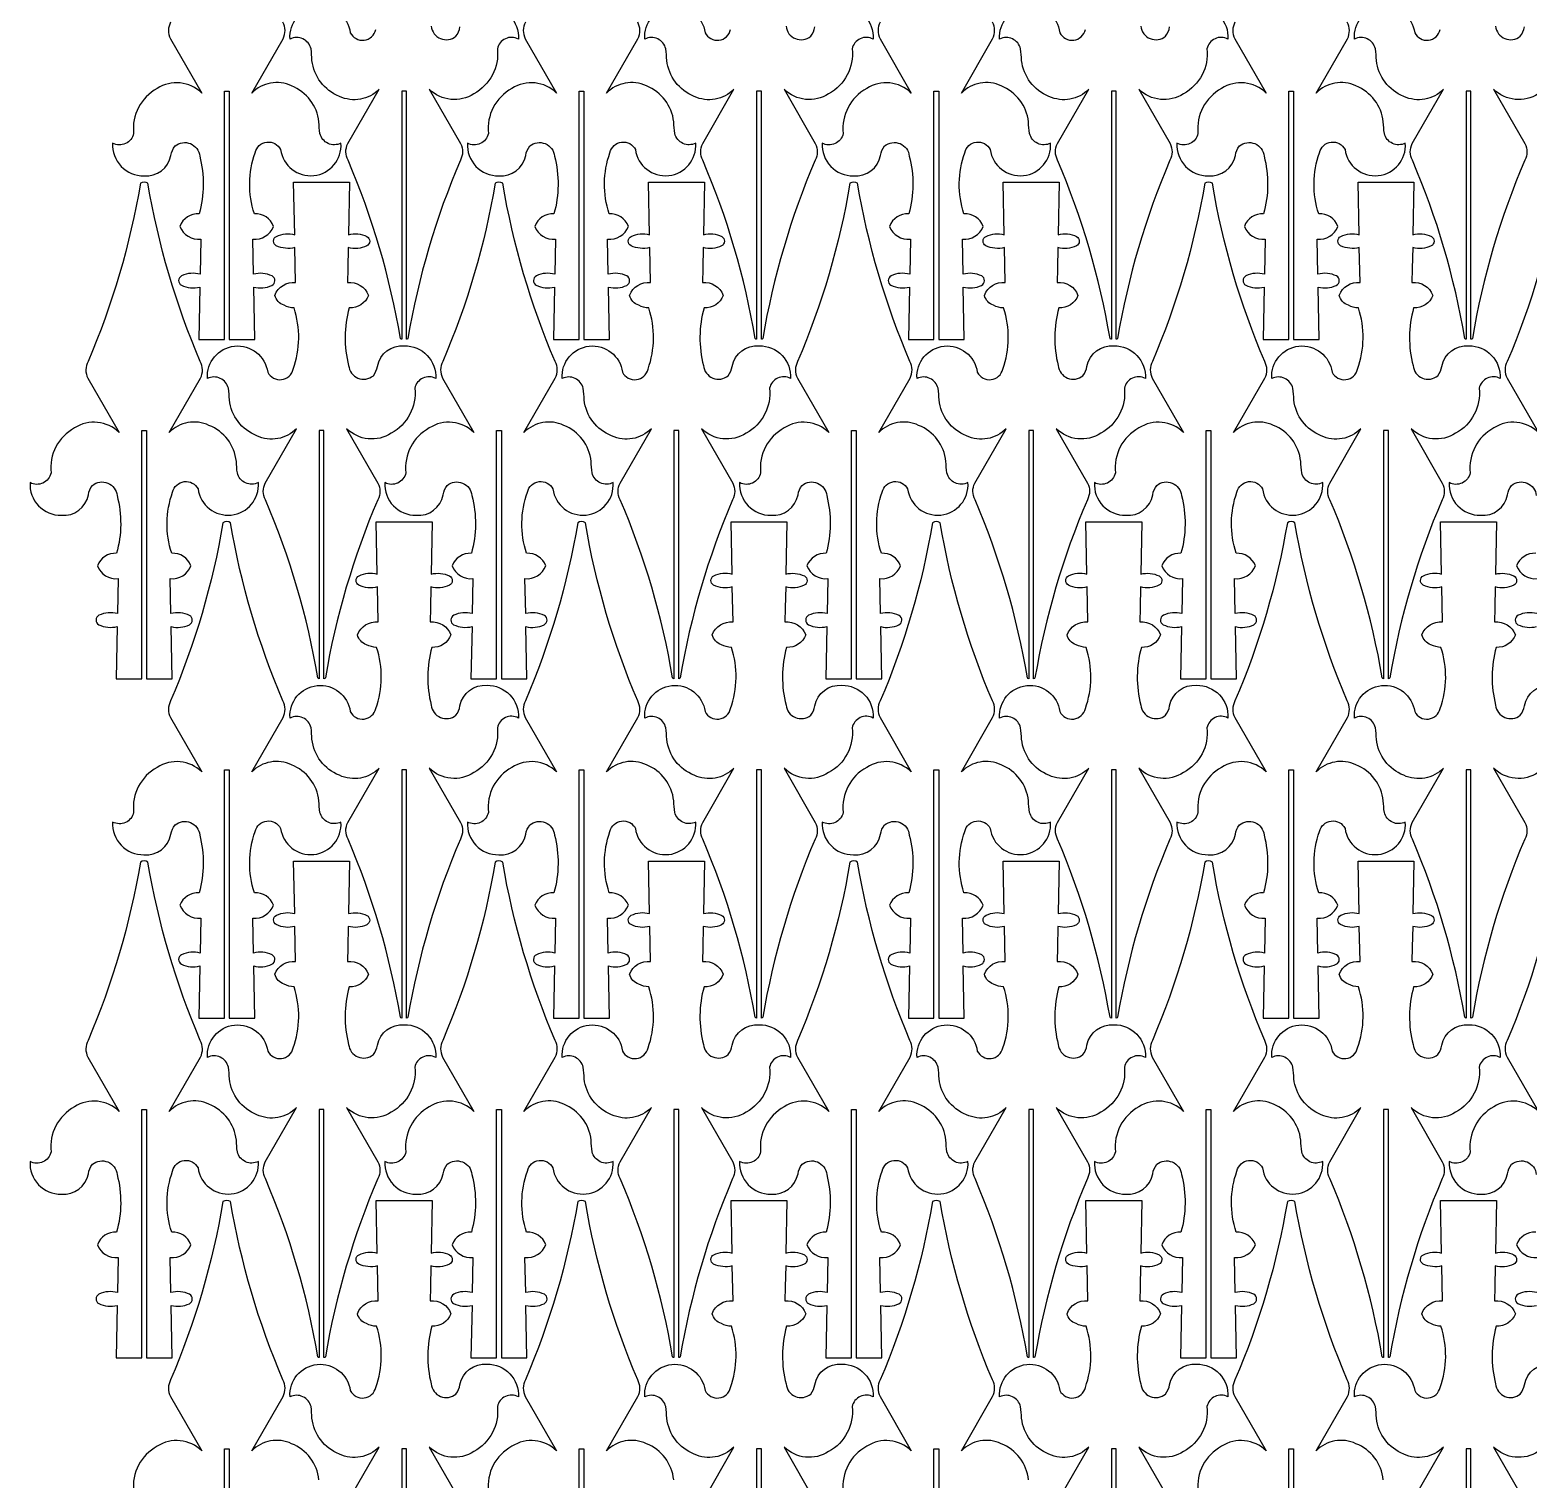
# Model space of a CAD drawing. Header units: millimetres. Extents: x 0 to 985, y 0 to 1989.
# Drawn here: x 0 to 489.8, y 1009.6 to 1483.5 of the extents above; entities that cross this region are included whole.
import ezdxf

# ---------------------------------------------------------------- set-up
doc = ezdxf.new("R2010")
doc.units = ezdxf.units.MM
doc.layers.get('0').update_dxf_attribs({"color": 70})

msp = doc.modelspace()

# ---------------------------------------------------------------- linework, layer by layer
for points in [[(149.43, 1491.19, -0.435338), (159.68, 1480.5, 0.502435), (152.82, 1477.32, -0.304334), (145.13, 1462.63, -0.35116), (130.54, 1464.1), (140.76, 1446.34, -0.248044), (140.72, 1440.88, 0.059291), (123.59, 1382.62, -0.355817), (123.13, 1382.36), (123.13, 1463.52), (121.56, 1463.52), (121.56, 1382.36, -0.358668), (121.12, 1382.62, 0.059291), (103.99, 1440.88, -0.248044), (103.94, 1446.34), (114.17, 1464.1, -0.318641), (101.16, 1461.77, -0.277564), (92.21, 1473.55, 0.02743), (91.89, 1477.32, 0.483016), (85.03, 1480.5, -0.969952), (104.73, 1482.58, 0.704438), (113.07, 1483.61, 0.166429)], [(265.43, 1491.19, -0.435338), (275.68, 1480.5, 0.502435), (268.82, 1477.32, -0.304334), (261.13, 1462.63, -0.35116), (246.54, 1464.1), (256.76, 1446.34, -0.248044), (256.72, 1440.88, 0.059291), (239.59, 1382.62, -0.355817), (239.13, 1382.36), (239.13, 1463.52), (237.56, 1463.52), (237.56, 1382.36, -0.358668), (237.12, 1382.62, 0.059291), (219.99, 1440.88, -0.248044), (219.94, 1446.34), (230.17, 1464.1, -0.318641), (217.16, 1461.77, -0.277564), (208.21, 1473.55, 0.02743), (207.89, 1477.32, 0.483016), (201.03, 1480.5, -0.969952), (220.73, 1482.58, 0.704438), (229.07, 1483.61, 0.166429)], [(381.43, 1491.19, -0.435338), (391.68, 1480.5, 0.502435), (384.82, 1477.32, -0.304334), (377.13, 1462.63, -0.35116), (362.54, 1464.1), (372.76, 1446.34, -0.248044), (372.72, 1440.88, 0.059291), (355.59, 1382.62, -0.355817), (355.13, 1382.36), (355.13, 1463.52), (353.56, 1463.52), (353.56, 1382.36, -0.358668), (353.12, 1382.62, 0.059291), (335.99, 1440.88, -0.248044), (335.94, 1446.34), (346.17, 1464.1, -0.318641), (333.16, 1461.77, -0.277564), (324.21, 1473.55, 0.02743), (323.89, 1477.32, 0.483016), (317.03, 1480.5, -0.969952), (336.73, 1482.58, 0.704438), (345.07, 1483.61, 0.166429)], [(497.43, 1491.19, -0.435338), (507.68, 1480.5, 0.502435), (500.82, 1477.32, -0.304334), (493.13, 1462.63, -0.35116), (478.54, 1464.1), (488.76, 1446.34, -0.248044), (488.72, 1440.88, 0.059291), (471.59, 1382.62, -0.355817), (471.13, 1382.36), (471.13, 1463.52), (469.56, 1463.52), (469.56, 1382.36, -0.358668), (469.12, 1382.62, 0.059291), (451.99, 1440.88, -0.248044), (451.94, 1446.34), (462.17, 1464.1, -0.318641), (449.16, 1461.77, -0.277564), (440.21, 1473.55, 0.02743), (439.89, 1477.32, 0.483016), (433.03, 1480.5, -0.969952), (452.73, 1482.58, 0.704438), (461.07, 1483.61, 0.166429)], [(45.98, 1486.09, 0.248044), (45.93, 1480.63), (56.16, 1462.87, 0.35116), (41.57, 1464.34, 0.304334), (33.88, 1449.64, -0.502435), (27.02, 1446.47, 0.435338), (37.26, 1435.78, 0.382908), (46.11, 1442.47, -0.133888), (47.43, 1445.55, -0.600156), (55.5, 1442.23, -0.13246), (55.32, 1423.36, 0.331722), (49.04, 1419.26, 0.340003), (55.84, 1415.07), (55.62, 1403.62, 0.183169), (49.57, 1403.08, 0.599927), (49.5, 1400.02, 0.176895), (55.53, 1399.41), (55.19, 1382.29), (63.56, 1382.29), (63.56, 1463.52), (65.13, 1463.52), (65.13, 1382.29), (73.49, 1382.29), (73.15, 1399.41, 0.180821), (79.11, 1399.98, 0.599927), (79.18, 1403.04, 0.179213), (73.07, 1403.62), (72.84, 1415.07, 0.340003), (79.64, 1419.26, 0.331722), (73.37, 1423.36, -0.166429), (73.63, 1443.36, -0.704438), (81.96, 1444.39, 0.969952), (101.67, 1446.47, -0.483016), (94.81, 1449.64, -0.02743), (94.48, 1453.42, 0.277564), (85.53, 1465.2, 0.318641), (72.52, 1462.87), (82.75, 1480.63, 0.248044), (82.7, 1486.09, -0.059291)], [(131.2, 1484.74, 0.600156), (139.27, 1481.42, 0.133888), (140.59, 1484.49, -0.382908)], [(161.98, 1486.09, 0.248044), (161.93, 1480.63), (172.16, 1462.87, 0.35116), (157.57, 1464.34, 0.304334), (149.88, 1449.64, -0.502435), (143.02, 1446.47, 0.435338), (153.26, 1435.78, 0.382908), (162.11, 1442.47, -0.133888), (163.43, 1445.55, -0.600156), (171.5, 1442.23, -0.13246), (171.32, 1423.36, 0.331722), (165.04, 1419.26, 0.340003), (171.84, 1415.07), (171.62, 1403.62, 0.183169), (165.57, 1403.08, 0.599927), (165.5, 1400.02, 0.176895), (171.53, 1399.41), (171.19, 1382.29), (179.56, 1382.29), (179.56, 1463.52), (181.13, 1463.52), (181.13, 1382.29), (189.49, 1382.29), (189.15, 1399.41, 0.180821), (195.11, 1399.98, 0.599927), (195.18, 1403.04, 0.179213), (189.07, 1403.62), (188.84, 1415.07, 0.340003), (195.64, 1419.26, 0.331722), (189.37, 1423.36, -0.166429), (189.63, 1443.36, -0.704438), (197.96, 1444.39, 0.969952), (217.67, 1446.47, -0.483016), (210.81, 1449.64, -0.02743), (210.48, 1453.42, 0.277564), (201.53, 1465.2, 0.318641), (188.52, 1462.87), (198.75, 1480.63, 0.248044), (198.7, 1486.09, -0.059291)], [(247.2, 1484.74, 0.600156), (255.27, 1481.42, 0.133888), (256.59, 1484.49, -0.382908)], [(277.98, 1486.09, 0.248044), (277.93, 1480.63), (288.16, 1462.87, 0.35116), (273.57, 1464.34, 0.304334), (265.88, 1449.64, -0.502435), (259.02, 1446.47, 0.435338), (269.26, 1435.78, 0.382908), (278.11, 1442.47, -0.133888), (279.43, 1445.55, -0.600156), (287.5, 1442.23, -0.13246), (287.32, 1423.36, 0.331722), (281.04, 1419.26, 0.340003), (287.84, 1415.07), (287.62, 1403.62, 0.183169), (281.57, 1403.08, 0.599927), (281.5, 1400.02, 0.176895), (287.53, 1399.41), (287.19, 1382.29), (295.56, 1382.29), (295.56, 1463.52), (297.13, 1463.52), (297.13, 1382.29), (305.49, 1382.29), (305.15, 1399.41, 0.180821), (311.11, 1399.98, 0.599927), (311.18, 1403.04, 0.179213), (305.07, 1403.62), (304.84, 1415.07, 0.340003), (311.64, 1419.26, 0.331722), (305.37, 1423.36, -0.166429), (305.63, 1443.36, -0.704438), (313.96, 1444.39, 0.969952), (333.67, 1446.47, -0.483016), (326.81, 1449.64, -0.02743), (326.48, 1453.42, 0.277564), (317.53, 1465.2, 0.318641), (304.52, 1462.87), (314.75, 1480.63, 0.248044), (314.7, 1486.09, -0.059291)], [(363.2, 1484.74, 0.600156), (371.27, 1481.42, 0.133888), (372.59, 1484.49, -0.382908)], [(393.98, 1486.09, 0.248044), (393.93, 1480.63), (404.16, 1462.87, 0.35116), (389.57, 1464.34, 0.304334), (381.88, 1449.64, -0.502435), (375.02, 1446.47, 0.435338), (385.26, 1435.78, 0.382908), (394.11, 1442.47, -0.133888), (395.43, 1445.55, -0.600156), (403.5, 1442.23, -0.13246), (403.32, 1423.36, 0.331722), (397.04, 1419.26, 0.340003), (403.84, 1415.07), (403.62, 1403.62, 0.183169), (397.57, 1403.08, 0.599927), (397.5, 1400.02, 0.176895), (403.53, 1399.41), (403.19, 1382.29), (411.56, 1382.29), (411.56, 1463.52), (413.13, 1463.52), (413.13, 1382.29), (421.49, 1382.29), (421.15, 1399.41, 0.180821), (427.11, 1399.98, 0.599927), (427.18, 1403.04, 0.179213), (421.07, 1403.62), (420.84, 1415.07, 0.340003), (427.64, 1419.26, 0.331722), (421.37, 1423.36, -0.166429), (421.63, 1443.36, -0.704438), (429.96, 1444.39, 0.969952), (449.67, 1446.47, -0.483016), (442.81, 1449.64, -0.02743), (442.48, 1453.42, 0.277564), (433.53, 1465.2, 0.318641), (420.52, 1462.87), (430.75, 1480.63, 0.248044), (430.7, 1486.09, -0.059291)], [(479.2, 1484.74, 0.600156), (487.27, 1481.42, 0.133888), (488.59, 1484.49, -0.382908)], [(500.1, 1433.35, -0.059291), (482.98, 1375.09, 0.248044), (482.93, 1369.63), (493.16, 1351.87, 0.35116), (478.57, 1353.34, 0.304334), (470.88, 1338.64, -0.502435), (464.02, 1335.47, 0.435338), (474.26, 1324.78, 0.382908), (483.11, 1331.47, -0.133888), (484.43, 1334.55, -0.600156), (492.5, 1331.23, -0.13246)], [(493.13, 1240.63, -0.35116), (478.54, 1242.1), (488.76, 1224.34, -0.248044), (488.72, 1218.88, 0.059291), (471.59, 1160.62, -0.355817), (471.13, 1160.36), (471.13, 1241.52), (469.56, 1241.52), (469.56, 1160.36, -0.358668), (469.12, 1160.62, 0.059291), (451.99, 1218.88, -0.248044), (451.94, 1224.34), (462.17, 1242.1, -0.318641), (449.16, 1239.77, -0.277564), (440.21, 1251.55, 0.02743), (439.89, 1255.32, 0.483016), (433.03, 1258.5, -0.969952), (452.73, 1260.58, 0.704438), (461.07, 1261.61, 0.166429), (461.33, 1281.6, -0.122481), (458.06, 1282.47, -0.259714), (455.06, 1285.71, -0.340003), (461.86, 1289.9), (461.63, 1301.34, -0.179213), (455.51, 1301.93, -0.599927), (455.58, 1304.99, -0.180821), (461.55, 1305.55), (461.21, 1322.68), (479.5, 1322.68), (479.16, 1305.55, -0.176895), (485.19, 1304.95, -0.599927), (485.12, 1301.89, -0.183169), (479.08, 1301.34), (478.94, 1294.52), (478.85, 1289.9, -0.340003), (485.65, 1285.71, -0.331722), (479.38, 1281.6, 0.13246), (479.2, 1262.74, 0.600156), (487.27, 1259.42, 0.133888), (488.59, 1262.49, -0.382908), (497.43, 1269.19, -0.435338)], [(492.32, 1312.36, 0.331722), (486.04, 1308.26, 0.340003), (492.84, 1304.07)], [(492.62, 1292.62, 0.183169), (486.57, 1292.08, 0.599927), (486.5, 1289.02, 0.176895), (492.53, 1288.41)], [(500.1, 1211.35, -0.059291), (482.98, 1153.09, 0.248044), (482.93, 1147.63), (493.16, 1129.87, 0.35116), (478.57, 1131.34, 0.304334), (470.88, 1116.64, -0.502435), (464.02, 1113.47, 0.435338), (474.26, 1102.78, 0.382908), (483.11, 1109.47, -0.133888), (484.43, 1112.55, -0.600156), (492.5, 1109.23, -0.13246)], [(94.48, 1009.42, 0.277564), (85.53, 1021.2, 0.318641), (72.52, 1018.87), (82.75, 1036.63, 0.248044), (82.7, 1042.09, -0.059291), (65.58, 1100.35, 0.319458), (63.1, 1100.35, -0.059291), (45.98, 1042.09, 0.248044), (45.93, 1036.63), (56.16, 1018.87, 0.35116), (41.57, 1020.34, 0.304334), (33.88, 1005.64, -0.502435)], [(103.94, 1002.34), (114.17, 1020.1, -0.318641), (101.16, 1017.77, -0.277564), (92.21, 1029.55, 0.02743), (91.89, 1033.32, 0.483016), (85.03, 1036.5, -0.969952), (104.73, 1038.58, 0.704438), (113.07, 1039.61, 0.166429), (113.33, 1059.6, -0.122481), (110.06, 1060.47, -0.259714), (107.06, 1063.71, -0.340003), (113.86, 1067.9), (113.63, 1079.34, -0.179213), (107.51, 1079.93, -0.599927), (107.58, 1082.99, -0.180821), (113.55, 1083.55), (113.21, 1100.68), (131.5, 1100.68), (131.16, 1083.55, -0.176895), (137.19, 1082.95, -0.599927), (137.12, 1079.89, -0.183169), (131.08, 1079.34), (130.94, 1072.52), (130.85, 1067.9, -0.340003), (137.65, 1063.71, -0.331722), (131.38, 1059.6, 0.13246), (131.2, 1040.74, 0.600156), (139.27, 1037.42, 0.133888), (140.59, 1040.49, -0.382908), (149.43, 1047.19, -0.435338), (159.68, 1036.5, 0.502435), (152.82, 1033.32, -0.304334), (145.13, 1018.63, -0.35116), (130.54, 1020.1), (140.76, 1002.34, -0.248044)], [(210.48, 1009.42, 0.277564), (201.53, 1021.2, 0.318641), (188.52, 1018.87), (198.75, 1036.63, 0.248044), (198.7, 1042.09, -0.059291), (181.58, 1100.35, 0.319458), (179.1, 1100.35, -0.059291), (161.98, 1042.09, 0.248044), (161.93, 1036.63), (172.16, 1018.87, 0.35116), (157.57, 1020.34, 0.304334), (149.88, 1005.64, -0.502435)], [(219.94, 1002.34), (230.17, 1020.1, -0.318641), (217.16, 1017.77, -0.277564), (208.21, 1029.55, 0.02743), (207.89, 1033.32, 0.483016), (201.03, 1036.5, -0.969952), (220.73, 1038.58, 0.704438), (229.07, 1039.61, 0.166429), (229.33, 1059.6, -0.122481), (226.06, 1060.47, -0.259714), (223.06, 1063.71, -0.340003), (229.86, 1067.9), (229.63, 1079.34, -0.179213), (223.51, 1079.93, -0.599927), (223.58, 1082.99, -0.180821), (229.55, 1083.55), (229.21, 1100.68), (247.5, 1100.68), (247.16, 1083.55, -0.176895), (253.19, 1082.95, -0.599927), (253.12, 1079.89, -0.183169), (247.08, 1079.34), (246.94, 1072.52), (246.85, 1067.9, -0.340003), (253.65, 1063.71, -0.331722), (247.38, 1059.6, 0.13246), (247.2, 1040.74, 0.600156), (255.27, 1037.42, 0.133888), (256.59, 1040.49, -0.382908), (265.43, 1047.19, -0.435338), (275.68, 1036.5, 0.502435), (268.82, 1033.32, -0.304334), (261.13, 1018.63, -0.35116), (246.54, 1020.1), (256.76, 1002.34, -0.248044)], [(326.48, 1009.42, 0.277564), (317.53, 1021.2, 0.318641), (304.52, 1018.87), (314.75, 1036.63, 0.248044), (314.7, 1042.09, -0.059291), (297.58, 1100.35, 0.319458), (295.1, 1100.35, -0.059291), (277.98, 1042.09, 0.248044), (277.93, 1036.63), (288.16, 1018.87, 0.35116), (273.57, 1020.34, 0.304334), (265.88, 1005.64, -0.502435)], [(335.94, 1002.34), (346.17, 1020.1, -0.318641), (333.16, 1017.77, -0.277564), (324.21, 1029.55, 0.02743), (323.89, 1033.32, 0.483016), (317.03, 1036.5, -0.969952), (336.73, 1038.58, 0.704438), (345.07, 1039.61, 0.166429), (345.33, 1059.6, -0.122481), (342.06, 1060.47, -0.259714), (339.06, 1063.71, -0.340003), (345.86, 1067.9), (345.63, 1079.34, -0.179213), (339.51, 1079.93, -0.599927), (339.58, 1082.99, -0.180821), (345.55, 1083.55), (345.21, 1100.68), (363.5, 1100.68), (363.16, 1083.55, -0.176895), (369.19, 1082.95, -0.599927), (369.12, 1079.89, -0.183169), (363.08, 1079.34), (362.94, 1072.52), (362.85, 1067.9, -0.340003), (369.65, 1063.71, -0.331722), (363.38, 1059.6, 0.13246), (363.2, 1040.74, 0.600156), (371.27, 1037.42, 0.133888), (372.59, 1040.49, -0.382908), (381.43, 1047.19, -0.435338), (391.68, 1036.5, 0.502435), (384.82, 1033.32, -0.304334), (377.13, 1018.63, -0.35116), (362.54, 1020.1), (372.76, 1002.34, -0.248044)], [(442.48, 1009.42, 0.277564), (433.53, 1021.2, 0.318641), (420.52, 1018.87), (430.75, 1036.63, 0.248044), (430.7, 1042.09, -0.059291), (413.58, 1100.35, 0.319458), (411.1, 1100.35, -0.059291), (393.98, 1042.09, 0.248044), (393.93, 1036.63), (404.16, 1018.87, 0.35116), (389.57, 1020.34, 0.304334), (381.88, 1005.64, -0.502435)], [(451.94, 1002.34), (462.17, 1020.1, -0.318641), (449.16, 1017.77, -0.277564), (440.21, 1029.55, 0.02743), (439.89, 1033.32, 0.483016), (433.03, 1036.5, -0.969952), (452.73, 1038.58, 0.704438), (461.07, 1039.61, 0.166429), (461.33, 1059.6, -0.122481), (458.06, 1060.47, -0.259714), (455.06, 1063.71, -0.340003), (461.86, 1067.9), (461.63, 1079.34, -0.179213), (455.51, 1079.93, -0.599927), (455.58, 1082.99, -0.180821), (461.55, 1083.55), (461.21, 1100.68), (479.5, 1100.68), (479.16, 1083.55, -0.176895), (485.19, 1082.95, -0.599927), (485.12, 1079.89, -0.183169), (479.08, 1079.34), (478.94, 1072.52), (478.85, 1067.9, -0.340003), (485.65, 1063.71, -0.331722), (479.38, 1059.6, 0.13246), (479.2, 1040.74, 0.600156), (487.27, 1037.42, 0.133888), (488.59, 1040.49, -0.382908), (497.43, 1047.19, -0.435338)], [(492.32, 1090.36, 0.331722), (486.04, 1086.26, 0.340003), (492.84, 1082.07)], [(492.62, 1070.62, 0.183169), (486.57, 1070.08, 0.599927), (486.5, 1067.02, 0.176895), (492.53, 1066.41)], [(123.13, 938.36), (123.13, 1019.52), (121.56, 1019.52), (121.56, 938.36, -0.358668)], [(239.13, 938.36), (239.13, 1019.52), (237.56, 1019.52), (237.56, 938.36, -0.358668)], [(355.13, 938.36), (355.13, 1019.52), (353.56, 1019.52), (353.56, 938.36, -0.358668)], [(471.13, 938.36), (471.13, 1019.52), (469.56, 1019.52), (469.56, 938.36, -0.358668)], [(493.13, 1018.63, -0.35116), (478.54, 1020.1), (488.76, 1002.34, -0.248044)]]:
    msp.add_lwpolyline(points, format="xyb")
for points in [[(38.13, 1352.52), (38.13, 1271.29), (46.49, 1271.29), (46.15, 1288.41, 0.180821), (52.11, 1288.98, 0.599927), (52.18, 1292.04, 0.179213), (46.07, 1292.62), (45.84, 1304.07, 0.340003), (52.64, 1308.26, 0.331722), (46.37, 1312.36, -0.166429), (46.63, 1332.36, -0.704438), (54.96, 1333.39, 0.969952), (74.67, 1335.47, -0.483016), (67.81, 1338.64, -0.02743), (67.48, 1342.42, 0.277564), (58.53, 1354.2, 0.318641), (45.52, 1351.87), (55.75, 1369.63, 0.248044), (55.7, 1375.09, -0.059291), (38.58, 1433.35, 0.319458), (36.1, 1433.35, -0.059291), (18.98, 1375.09, 0.248044), (18.93, 1369.63), (29.16, 1351.87, 0.35116), (14.57, 1353.34, 0.304334), (6.88, 1338.64, -0.502435), (0.02, 1335.47, 0.435338), (10.26, 1324.78, 0.382908), (19.11, 1331.47, -0.133888), (20.43, 1334.55, -0.600156), (28.5, 1331.23, -0.13246), (28.32, 1312.36, 0.331722), (22.04, 1308.26, 0.340003), (28.84, 1304.07), (28.62, 1292.62, 0.183169), (22.57, 1292.08, 0.599927), (22.5, 1289.02, 0.176895), (28.53, 1288.41), (28.19, 1271.29), (36.56, 1271.29), (36.56, 1352.52)], [(103.94, 1405.52), (103.85, 1400.9, -0.340003), (110.65, 1396.71, -0.331722), (104.38, 1392.6, 0.13246), (104.2, 1373.74, 0.600156), (112.27, 1370.42, 0.133888), (113.59, 1373.49, -0.382908), (122.43, 1380.19, -0.435338), (132.68, 1369.5, 0.502435), (125.82, 1366.32, -0.304334), (118.13, 1351.63, -0.35116), (103.54, 1353.1), (113.76, 1335.34, -0.248044), (113.72, 1329.88, 0.059291), (96.59, 1271.62, -0.355817), (96.13, 1271.36), (96.13, 1352.52), (94.56, 1352.52), (94.56, 1271.36, -0.358668), (94.12, 1271.62, 0.059291), (76.99, 1329.88, -0.248044), (76.94, 1335.34), (87.17, 1353.1, -0.318641), (74.16, 1350.77, -0.277564), (65.21, 1362.55, 0.02743), (64.89, 1366.32, 0.483016), (58.03, 1369.5, -0.969952), (77.73, 1371.58, 0.704438), (86.07, 1372.61, 0.166429), (86.33, 1392.6, -0.122481), (83.06, 1393.47, -0.259714), (80.06, 1396.71, -0.340003), (86.86, 1400.9), (86.63, 1412.34, -0.179213), (80.51, 1412.93, -0.599927), (80.58, 1415.99, -0.180821), (86.55, 1416.55), (86.21, 1433.68), (104.5, 1433.68), (104.16, 1416.55, -0.176895), (110.19, 1415.95, -0.599927), (110.12, 1412.89, -0.183169), (104.08, 1412.34)], [(154.13, 1352.52), (154.13, 1271.29), (162.49, 1271.29), (162.15, 1288.41, 0.180821), (168.11, 1288.98, 0.599927), (168.18, 1292.04, 0.179213), (162.07, 1292.62), (161.84, 1304.07, 0.340003), (168.64, 1308.26, 0.331722), (162.37, 1312.36, -0.166429), (162.63, 1332.36, -0.704438), (170.96, 1333.39, 0.969952), (190.67, 1335.47, -0.483016), (183.81, 1338.64, -0.02743), (183.48, 1342.42, 0.277564), (174.53, 1354.2, 0.318641), (161.52, 1351.87), (171.75, 1369.63, 0.248044), (171.7, 1375.09, -0.059291), (154.58, 1433.35, 0.319458), (152.1, 1433.35, -0.059291), (134.98, 1375.09, 0.248044), (134.93, 1369.63), (145.16, 1351.87, 0.35116), (130.57, 1353.34, 0.304334), (122.88, 1338.64, -0.502435), (116.02, 1335.47, 0.435338), (126.26, 1324.78, 0.382908), (135.11, 1331.47, -0.133888), (136.43, 1334.55, -0.600156), (144.5, 1331.23, -0.13246), (144.32, 1312.36, 0.331722), (138.04, 1308.26, 0.340003), (144.84, 1304.07), (144.62, 1292.62, 0.183169), (138.57, 1292.08, 0.599927), (138.5, 1289.02, 0.176895), (144.53, 1288.41), (144.19, 1271.29), (152.56, 1271.29), (152.56, 1352.52)], [(219.94, 1405.52), (219.85, 1400.9, -0.340003), (226.65, 1396.71, -0.331722), (220.38, 1392.6, 0.13246), (220.2, 1373.74, 0.600156), (228.27, 1370.42, 0.133888), (229.59, 1373.49, -0.382908), (238.43, 1380.19, -0.435338), (248.68, 1369.5, 0.502435), (241.82, 1366.32, -0.304334), (234.13, 1351.63, -0.35116), (219.54, 1353.1), (229.76, 1335.34, -0.248044), (229.72, 1329.88, 0.059291), (212.59, 1271.62, -0.355817), (212.13, 1271.36), (212.13, 1352.52), (210.56, 1352.52), (210.56, 1271.36, -0.358668), (210.12, 1271.62, 0.059291), (192.99, 1329.88, -0.248044), (192.94, 1335.34), (203.17, 1353.1, -0.318641), (190.16, 1350.77, -0.277564), (181.21, 1362.55, 0.02743), (180.89, 1366.32, 0.483016), (174.03, 1369.5, -0.969952), (193.73, 1371.58, 0.704438), (202.07, 1372.61, 0.166429), (202.33, 1392.6, -0.122481), (199.06, 1393.47, -0.259714), (196.06, 1396.71, -0.340003), (202.86, 1400.9), (202.63, 1412.34, -0.179213), (196.51, 1412.93, -0.599927), (196.58, 1415.99, -0.180821), (202.55, 1416.55), (202.21, 1433.68), (220.5, 1433.68), (220.16, 1416.55, -0.176895), (226.19, 1415.95, -0.599927), (226.12, 1412.89, -0.183169), (220.08, 1412.34)], [(270.13, 1352.52), (270.13, 1271.29), (278.49, 1271.29), (278.15, 1288.41, 0.180821), (284.11, 1288.98, 0.599927), (284.18, 1292.04, 0.179213), (278.07, 1292.62), (277.84, 1304.07, 0.340003), (284.64, 1308.26, 0.331722), (278.37, 1312.36, -0.166429), (278.63, 1332.36, -0.704438), (286.96, 1333.39, 0.969952), (306.67, 1335.47, -0.483016), (299.81, 1338.64, -0.02743), (299.48, 1342.42, 0.277564), (290.53, 1354.2, 0.318641), (277.52, 1351.87), (287.75, 1369.63, 0.248044), (287.7, 1375.09, -0.059291), (270.58, 1433.35, 0.319458), (268.1, 1433.35, -0.059291), (250.98, 1375.09, 0.248044), (250.93, 1369.63), (261.16, 1351.87, 0.35116), (246.57, 1353.34, 0.304334), (238.88, 1338.64, -0.502435), (232.02, 1335.47, 0.435338), (242.26, 1324.78, 0.382908), (251.11, 1331.47, -0.133888), (252.43, 1334.55, -0.600156), (260.5, 1331.23, -0.13246), (260.32, 1312.36, 0.331722), (254.04, 1308.26, 0.340003), (260.84, 1304.07), (260.62, 1292.62, 0.183169), (254.57, 1292.08, 0.599927), (254.5, 1289.02, 0.176895), (260.53, 1288.41), (260.19, 1271.29), (268.56, 1271.29), (268.56, 1352.52)], [(335.94, 1405.52), (335.85, 1400.9, -0.340003), (342.65, 1396.71, -0.331722), (336.38, 1392.6, 0.13246), (336.2, 1373.74, 0.600156), (344.27, 1370.42, 0.133888), (345.59, 1373.49, -0.382908), (354.43, 1380.19, -0.435338), (364.68, 1369.5, 0.502435), (357.82, 1366.32, -0.304334), (350.13, 1351.63, -0.35116), (335.54, 1353.1), (345.76, 1335.34, -0.248044), (345.72, 1329.88, 0.059291), (328.59, 1271.62, -0.355817), (328.13, 1271.36), (328.13, 1352.52), (326.56, 1352.52), (326.56, 1271.36, -0.358668), (326.12, 1271.62, 0.059291), (308.99, 1329.88, -0.248044), (308.94, 1335.34), (319.17, 1353.1, -0.318641), (306.16, 1350.77, -0.277564), (297.21, 1362.55, 0.02743), (296.89, 1366.32, 0.483016), (290.03, 1369.5, -0.969952), (309.73, 1371.58, 0.704438), (318.07, 1372.61, 0.166429), (318.33, 1392.6, -0.122481), (315.06, 1393.47, -0.259714), (312.06, 1396.71, -0.340003), (318.86, 1400.9), (318.63, 1412.34, -0.179213), (312.51, 1412.93, -0.599927), (312.58, 1415.99, -0.180821), (318.55, 1416.55), (318.21, 1433.68), (336.5, 1433.68), (336.16, 1416.55, -0.176895), (342.19, 1415.95, -0.599927), (342.12, 1412.89, -0.183169), (336.08, 1412.34)], [(386.13, 1352.52), (386.13, 1271.29), (394.49, 1271.29), (394.15, 1288.41, 0.180821), (400.11, 1288.98, 0.599927), (400.18, 1292.04, 0.179213), (394.07, 1292.62), (393.84, 1304.07, 0.340003), (400.64, 1308.26, 0.331722), (394.37, 1312.36, -0.166429), (394.63, 1332.36, -0.704438), (402.96, 1333.39, 0.969952), (422.67, 1335.47, -0.483016), (415.81, 1338.64, -0.02743), (415.48, 1342.42, 0.277564), (406.53, 1354.2, 0.318641), (393.52, 1351.87), (403.75, 1369.63, 0.248044), (403.7, 1375.09, -0.059291), (386.58, 1433.35, 0.319458), (384.1, 1433.35, -0.059291), (366.98, 1375.09, 0.248044), (366.93, 1369.63), (377.16, 1351.87, 0.35116), (362.57, 1353.34, 0.304334), (354.88, 1338.64, -0.502435), (348.02, 1335.47, 0.435338), (358.26, 1324.78, 0.382908), (367.11, 1331.47, -0.133888), (368.43, 1334.55, -0.600156), (376.5, 1331.23, -0.13246), (376.32, 1312.36, 0.331722), (370.04, 1308.26, 0.340003), (376.84, 1304.07), (376.62, 1292.62, 0.183169), (370.57, 1292.08, 0.599927), (370.5, 1289.02, 0.176895), (376.53, 1288.41), (376.19, 1271.29), (384.56, 1271.29), (384.56, 1352.52)], [(451.94, 1405.52), (451.85, 1400.9, -0.340003), (458.65, 1396.71, -0.331722), (452.38, 1392.6, 0.13246), (452.2, 1373.74, 0.600156), (460.27, 1370.42, 0.133888), (461.59, 1373.49, -0.382908), (470.43, 1380.19, -0.435338), (480.68, 1369.5, 0.502435), (473.82, 1366.32, -0.304334), (466.13, 1351.63, -0.35116), (451.54, 1353.1), (461.76, 1335.34, -0.248044), (461.72, 1329.88, 0.059291), (444.59, 1271.62, -0.355817), (444.13, 1271.36), (444.13, 1352.52), (442.56, 1352.52), (442.56, 1271.36, -0.358668), (442.12, 1271.62, 0.059291), (424.99, 1329.88, -0.248044), (424.94, 1335.34), (435.17, 1353.1, -0.318641), (422.16, 1350.77, -0.277564), (413.21, 1362.55, 0.02743), (412.89, 1366.32, 0.483016), (406.03, 1369.5, -0.969952), (425.73, 1371.58, 0.704438), (434.07, 1372.61, 0.166429), (434.33, 1392.6, -0.122481), (431.06, 1393.47, -0.259714), (428.06, 1396.71, -0.340003), (434.86, 1400.9), (434.63, 1412.34, -0.179213), (428.51, 1412.93, -0.599927), (428.58, 1415.99, -0.180821), (434.55, 1416.55), (434.21, 1433.68), (452.5, 1433.68), (452.16, 1416.55, -0.176895), (458.19, 1415.95, -0.599927), (458.12, 1412.89, -0.183169), (452.08, 1412.34)], [(65.13, 1241.52), (65.13, 1160.29), (73.49, 1160.29), (73.15, 1177.41, 0.180821), (79.11, 1177.98, 0.599927), (79.18, 1181.04, 0.179213), (73.07, 1181.62), (72.84, 1193.07, 0.340003), (79.64, 1197.26, 0.331722), (73.37, 1201.36, -0.166429), (73.63, 1221.36, -0.704438), (81.96, 1222.39, 0.969952), (101.67, 1224.47, -0.483016), (94.81, 1227.64, -0.02743), (94.48, 1231.42, 0.277564), (85.53, 1243.2, 0.318641), (72.52, 1240.87), (82.75, 1258.63, 0.248044), (82.7, 1264.09, -0.059291), (65.58, 1322.35, 0.319458), (63.1, 1322.35, -0.059291), (45.98, 1264.09, 0.248044), (45.93, 1258.63), (56.16, 1240.87, 0.35116), (41.57, 1242.34, 0.304334), (33.88, 1227.64, -0.502435), (27.02, 1224.47, 0.435338), (37.26, 1213.78, 0.382908), (46.11, 1220.47, -0.133888), (47.43, 1223.55, -0.600156), (55.5, 1220.23, -0.13246), (55.32, 1201.36, 0.331722), (49.04, 1197.26, 0.340003), (55.84, 1193.07), (55.62, 1181.62, 0.183169), (49.57, 1181.08, 0.599927), (49.5, 1178.02, 0.176895), (55.53, 1177.41), (55.19, 1160.29), (63.56, 1160.29), (63.56, 1241.52)], [(130.94, 1294.52), (130.85, 1289.9, -0.340003), (137.65, 1285.71, -0.331722), (131.38, 1281.6, 0.13246), (131.2, 1262.74, 0.600156), (139.27, 1259.42, 0.133888), (140.59, 1262.49, -0.382908), (149.43, 1269.19, -0.435338), (159.68, 1258.5, 0.502435), (152.82, 1255.32, -0.304334), (145.13, 1240.63, -0.35116), (130.54, 1242.1), (140.76, 1224.34, -0.248044), (140.72, 1218.88, 0.059291), (123.59, 1160.62, -0.355817), (123.13, 1160.36), (123.13, 1241.52), (121.56, 1241.52), (121.56, 1160.36, -0.358668), (121.12, 1160.62, 0.059291), (103.99, 1218.88, -0.248044), (103.94, 1224.34), (114.17, 1242.1, -0.318641), (101.16, 1239.77, -0.277564), (92.21, 1251.55, 0.02743), (91.89, 1255.32, 0.483016), (85.03, 1258.5, -0.969952), (104.73, 1260.58, 0.704438), (113.07, 1261.61, 0.166429), (113.33, 1281.6, -0.122481), (110.06, 1282.47, -0.259714), (107.06, 1285.71, -0.340003), (113.86, 1289.9), (113.63, 1301.34, -0.179213), (107.51, 1301.93, -0.599927), (107.58, 1304.99, -0.180821), (113.55, 1305.55), (113.21, 1322.68), (131.5, 1322.68), (131.16, 1305.55, -0.176895), (137.19, 1304.95, -0.599927), (137.12, 1301.89, -0.183169), (131.08, 1301.34)], [(181.13, 1241.52), (181.13, 1160.29), (189.49, 1160.29), (189.15, 1177.41, 0.180821), (195.11, 1177.98, 0.599927), (195.18, 1181.04, 0.179213), (189.07, 1181.62), (188.84, 1193.07, 0.340003), (195.64, 1197.26, 0.331722), (189.37, 1201.36, -0.166429), (189.63, 1221.36, -0.704438), (197.96, 1222.39, 0.969952), (217.67, 1224.47, -0.483016), (210.81, 1227.64, -0.02743), (210.48, 1231.42, 0.277564), (201.53, 1243.2, 0.318641), (188.52, 1240.87), (198.75, 1258.63, 0.248044), (198.7, 1264.09, -0.059291), (181.58, 1322.35, 0.319458), (179.1, 1322.35, -0.059291), (161.98, 1264.09, 0.248044), (161.93, 1258.63), (172.16, 1240.87, 0.35116), (157.57, 1242.34, 0.304334), (149.88, 1227.64, -0.502435), (143.02, 1224.47, 0.435338), (153.26, 1213.78, 0.382908), (162.11, 1220.47, -0.133888), (163.43, 1223.55, -0.600156), (171.5, 1220.23, -0.13246), (171.32, 1201.36, 0.331722), (165.04, 1197.26, 0.340003), (171.84, 1193.07), (171.62, 1181.62, 0.183169), (165.57, 1181.08, 0.599927), (165.5, 1178.02, 0.176895), (171.53, 1177.41), (171.19, 1160.29), (179.56, 1160.29), (179.56, 1241.52)], [(246.94, 1294.52), (246.85, 1289.9, -0.340003), (253.65, 1285.71, -0.331722), (247.38, 1281.6, 0.13246), (247.2, 1262.74, 0.600156), (255.27, 1259.42, 0.133888), (256.59, 1262.49, -0.382908), (265.43, 1269.19, -0.435338), (275.68, 1258.5, 0.502435), (268.82, 1255.32, -0.304334), (261.13, 1240.63, -0.35116), (246.54, 1242.1), (256.76, 1224.34, -0.248044), (256.72, 1218.88, 0.059291), (239.59, 1160.62, -0.355817), (239.13, 1160.36), (239.13, 1241.52), (237.56, 1241.52), (237.56, 1160.36, -0.358668), (237.12, 1160.62, 0.059291), (219.99, 1218.88, -0.248044), (219.94, 1224.34), (230.17, 1242.1, -0.318641), (217.16, 1239.77, -0.277564), (208.21, 1251.55, 0.02743), (207.89, 1255.32, 0.483016), (201.03, 1258.5, -0.969952), (220.73, 1260.58, 0.704438), (229.07, 1261.61, 0.166429), (229.33, 1281.6, -0.122481), (226.06, 1282.47, -0.259714), (223.06, 1285.71, -0.340003), (229.86, 1289.9), (229.63, 1301.34, -0.179213), (223.51, 1301.93, -0.599927), (223.58, 1304.99, -0.180821), (229.55, 1305.55), (229.21, 1322.68), (247.5, 1322.68), (247.16, 1305.55, -0.176895), (253.19, 1304.95, -0.599927), (253.12, 1301.89, -0.183169), (247.08, 1301.34)], [(297.13, 1241.52), (297.13, 1160.29), (305.49, 1160.29), (305.15, 1177.41, 0.180821), (311.11, 1177.98, 0.599927), (311.18, 1181.04, 0.179213), (305.07, 1181.62), (304.84, 1193.07, 0.340003), (311.64, 1197.26, 0.331722), (305.37, 1201.36, -0.166429), (305.63, 1221.36, -0.704438), (313.96, 1222.39, 0.969952), (333.67, 1224.47, -0.483016), (326.81, 1227.64, -0.02743), (326.48, 1231.42, 0.277564), (317.53, 1243.2, 0.318641), (304.52, 1240.87), (314.75, 1258.63, 0.248044), (314.7, 1264.09, -0.059291), (297.58, 1322.35, 0.319458), (295.1, 1322.35, -0.059291), (277.98, 1264.09, 0.248044), (277.93, 1258.63), (288.16, 1240.87, 0.35116), (273.57, 1242.34, 0.304334), (265.88, 1227.64, -0.502435), (259.02, 1224.47, 0.435338), (269.26, 1213.78, 0.382908), (278.11, 1220.47, -0.133888), (279.43, 1223.55, -0.600156), (287.5, 1220.23, -0.13246), (287.32, 1201.36, 0.331722), (281.04, 1197.26, 0.340003), (287.84, 1193.07), (287.62, 1181.62, 0.183169), (281.57, 1181.08, 0.599927), (281.5, 1178.02, 0.176895), (287.53, 1177.41), (287.19, 1160.29), (295.56, 1160.29), (295.56, 1241.52)], [(362.94, 1294.52), (362.85, 1289.9, -0.340003), (369.65, 1285.71, -0.331722), (363.38, 1281.6, 0.13246), (363.2, 1262.74, 0.600156), (371.27, 1259.42, 0.133888), (372.59, 1262.49, -0.382908), (381.43, 1269.19, -0.435338), (391.68, 1258.5, 0.502435), (384.82, 1255.32, -0.304334), (377.13, 1240.63, -0.35116), (362.54, 1242.1), (372.76, 1224.34, -0.248044), (372.72, 1218.88, 0.059291), (355.59, 1160.62, -0.355817), (355.13, 1160.36), (355.13, 1241.52), (353.56, 1241.52), (353.56, 1160.36, -0.358668), (353.12, 1160.62, 0.059291), (335.99, 1218.88, -0.248044), (335.94, 1224.34), (346.17, 1242.1, -0.318641), (333.16, 1239.77, -0.277564), (324.21, 1251.55, 0.02743), (323.89, 1255.32, 0.483016), (317.03, 1258.5, -0.969952), (336.73, 1260.58, 0.704438), (345.07, 1261.61, 0.166429), (345.33, 1281.6, -0.122481), (342.06, 1282.47, -0.259714), (339.06, 1285.71, -0.340003), (345.86, 1289.9), (345.63, 1301.34, -0.179213), (339.51, 1301.93, -0.599927), (339.58, 1304.99, -0.180821), (345.55, 1305.55), (345.21, 1322.68), (363.5, 1322.68), (363.16, 1305.55, -0.176895), (369.19, 1304.95, -0.599927), (369.12, 1301.89, -0.183169), (363.08, 1301.34)], [(413.13, 1241.52), (413.13, 1160.29), (421.49, 1160.29), (421.15, 1177.41, 0.180821), (427.11, 1177.98, 0.599927), (427.18, 1181.04, 0.179213), (421.07, 1181.62), (420.84, 1193.07, 0.340003), (427.64, 1197.26, 0.331722), (421.37, 1201.36, -0.166429), (421.63, 1221.36, -0.704438), (429.96, 1222.39, 0.969952), (449.67, 1224.47, -0.483016), (442.81, 1227.64, -0.02743), (442.48, 1231.42, 0.277564), (433.53, 1243.2, 0.318641), (420.52, 1240.87), (430.75, 1258.63, 0.248044), (430.7, 1264.09, -0.059291), (413.58, 1322.35, 0.319458), (411.1, 1322.35, -0.059291), (393.98, 1264.09, 0.248044), (393.93, 1258.63), (404.16, 1240.87, 0.35116), (389.57, 1242.34, 0.304334), (381.88, 1227.64, -0.502435), (375.02, 1224.47, 0.435338), (385.26, 1213.78, 0.382908), (394.11, 1220.47, -0.133888), (395.43, 1223.55, -0.600156), (403.5, 1220.23, -0.13246), (403.32, 1201.36, 0.331722), (397.04, 1197.26, 0.340003), (403.84, 1193.07), (403.62, 1181.62, 0.183169), (397.57, 1181.08, 0.599927), (397.5, 1178.02, 0.176895), (403.53, 1177.41), (403.19, 1160.29), (411.56, 1160.29), (411.56, 1241.52)], [(38.13, 1130.52), (38.13, 1049.29), (46.49, 1049.29), (46.15, 1066.41, 0.180821), (52.11, 1066.98, 0.599927), (52.18, 1070.04, 0.179213), (46.07, 1070.62), (45.84, 1082.07, 0.340003), (52.64, 1086.26, 0.331722), (46.37, 1090.36, -0.166429), (46.63, 1110.36, -0.704438), (54.96, 1111.39, 0.969952), (74.67, 1113.47, -0.483016), (67.81, 1116.64, -0.02743), (67.48, 1120.42, 0.277564), (58.53, 1132.2, 0.318641), (45.52, 1129.87), (55.75, 1147.63, 0.248044), (55.7, 1153.09, -0.059291), (38.58, 1211.35, 0.319458), (36.1, 1211.35, -0.059291), (18.98, 1153.09, 0.248044), (18.93, 1147.63), (29.16, 1129.87, 0.35116), (14.57, 1131.34, 0.304334), (6.88, 1116.64, -0.502435), (0.02, 1113.47, 0.435338), (10.26, 1102.78, 0.382908), (19.11, 1109.47, -0.133888), (20.43, 1112.55, -0.600156), (28.5, 1109.23, -0.13246), (28.32, 1090.36, 0.331722), (22.04, 1086.26, 0.340003), (28.84, 1082.07), (28.62, 1070.62, 0.183169), (22.57, 1070.08, 0.599927), (22.5, 1067.02, 0.176895), (28.53, 1066.41), (28.19, 1049.29), (36.56, 1049.29), (36.56, 1130.52)], [(103.94, 1183.52), (103.85, 1178.9, -0.340003), (110.65, 1174.71, -0.331722), (104.38, 1170.6, 0.13246), (104.2, 1151.74, 0.600156), (112.27, 1148.42, 0.133888), (113.59, 1151.49, -0.382908), (122.43, 1158.19, -0.435338), (132.68, 1147.5, 0.502435), (125.82, 1144.32, -0.304334), (118.13, 1129.63, -0.35116), (103.54, 1131.1), (113.76, 1113.34, -0.248044), (113.72, 1107.88, 0.059291), (96.59, 1049.62, -0.355817), (96.13, 1049.36), (96.13, 1130.52), (94.56, 1130.52), (94.56, 1049.36, -0.358668), (94.12, 1049.62, 0.059291), (76.99, 1107.88, -0.248044), (76.94, 1113.34), (87.17, 1131.1, -0.318641), (74.16, 1128.77, -0.277564), (65.21, 1140.55, 0.02743), (64.89, 1144.32, 0.483016), (58.03, 1147.5, -0.969952), (77.73, 1149.58, 0.704438), (86.07, 1150.61, 0.166429), (86.33, 1170.6, -0.122481), (83.06, 1171.47, -0.259714), (80.06, 1174.71, -0.340003), (86.86, 1178.9), (86.63, 1190.34, -0.179213), (80.51, 1190.93, -0.599927), (80.58, 1193.99, -0.180821), (86.55, 1194.55), (86.21, 1211.68), (104.5, 1211.68), (104.16, 1194.55, -0.176895), (110.19, 1193.95, -0.599927), (110.12, 1190.89, -0.183169), (104.08, 1190.34)], [(154.13, 1130.52), (154.13, 1049.29), (162.49, 1049.29), (162.15, 1066.41, 0.180821), (168.11, 1066.98, 0.599927), (168.18, 1070.04, 0.179213), (162.07, 1070.62), (161.84, 1082.07, 0.340003), (168.64, 1086.26, 0.331722), (162.37, 1090.36, -0.166429), (162.63, 1110.36, -0.704438), (170.96, 1111.39, 0.969952), (190.67, 1113.47, -0.483016), (183.81, 1116.64, -0.02743), (183.48, 1120.42, 0.277564), (174.53, 1132.2, 0.318641), (161.52, 1129.87), (171.75, 1147.63, 0.248044), (171.7, 1153.09, -0.059291), (154.58, 1211.35, 0.319458), (152.1, 1211.35, -0.059291), (134.98, 1153.09, 0.248044), (134.93, 1147.63), (145.16, 1129.87, 0.35116), (130.57, 1131.34, 0.304334), (122.88, 1116.64, -0.502435), (116.02, 1113.47, 0.435338), (126.26, 1102.78, 0.382908), (135.11, 1109.47, -0.133888), (136.43, 1112.55, -0.600156), (144.5, 1109.23, -0.13246), (144.32, 1090.36, 0.331722), (138.04, 1086.26, 0.340003), (144.84, 1082.07), (144.62, 1070.62, 0.183169), (138.57, 1070.08, 0.599927), (138.5, 1067.02, 0.176895), (144.53, 1066.41), (144.19, 1049.29), (152.56, 1049.29), (152.56, 1130.52)], [(219.94, 1183.52), (219.85, 1178.9, -0.340003), (226.65, 1174.71, -0.331722), (220.38, 1170.6, 0.13246), (220.2, 1151.74, 0.600156), (228.27, 1148.42, 0.133888), (229.59, 1151.49, -0.382908), (238.43, 1158.19, -0.435338), (248.68, 1147.5, 0.502435), (241.82, 1144.32, -0.304334), (234.13, 1129.63, -0.35116), (219.54, 1131.1), (229.76, 1113.34, -0.248044), (229.72, 1107.88, 0.059291), (212.59, 1049.62, -0.355817), (212.13, 1049.36), (212.13, 1130.52), (210.56, 1130.52), (210.56, 1049.36, -0.358668), (210.12, 1049.62, 0.059291), (192.99, 1107.88, -0.248044), (192.94, 1113.34), (203.17, 1131.1, -0.318641), (190.16, 1128.77, -0.277564), (181.21, 1140.55, 0.02743), (180.89, 1144.32, 0.483016), (174.03, 1147.5, -0.969952), (193.73, 1149.58, 0.704438), (202.07, 1150.61, 0.166429), (202.33, 1170.6, -0.122481), (199.06, 1171.47, -0.259714), (196.06, 1174.71, -0.340003), (202.86, 1178.9), (202.63, 1190.34, -0.179213), (196.51, 1190.93, -0.599927), (196.58, 1193.99, -0.180821), (202.55, 1194.55), (202.21, 1211.68), (220.5, 1211.68), (220.16, 1194.55, -0.176895), (226.19, 1193.95, -0.599927), (226.12, 1190.89, -0.183169), (220.08, 1190.34)], [(270.13, 1130.52), (270.13, 1049.29), (278.49, 1049.29), (278.15, 1066.41, 0.180821), (284.11, 1066.98, 0.599927), (284.18, 1070.04, 0.179213), (278.07, 1070.62), (277.84, 1082.07, 0.340003), (284.64, 1086.26, 0.331722), (278.37, 1090.36, -0.166429), (278.63, 1110.36, -0.704438), (286.96, 1111.39, 0.969952), (306.67, 1113.47, -0.483016), (299.81, 1116.64, -0.02743), (299.48, 1120.42, 0.277564), (290.53, 1132.2, 0.318641), (277.52, 1129.87), (287.75, 1147.63, 0.248044), (287.7, 1153.09, -0.059291), (270.58, 1211.35, 0.319458), (268.1, 1211.35, -0.059291), (250.98, 1153.09, 0.248044), (250.93, 1147.63), (261.16, 1129.87, 0.35116), (246.57, 1131.34, 0.304334), (238.88, 1116.64, -0.502435), (232.02, 1113.47, 0.435338), (242.26, 1102.78, 0.382908), (251.11, 1109.47, -0.133888), (252.43, 1112.55, -0.600156), (260.5, 1109.23, -0.13246), (260.32, 1090.36, 0.331722), (254.04, 1086.26, 0.340003), (260.84, 1082.07), (260.62, 1070.62, 0.183169), (254.57, 1070.08, 0.599927), (254.5, 1067.02, 0.176895), (260.53, 1066.41), (260.19, 1049.29), (268.56, 1049.29), (268.56, 1130.52)], [(335.94, 1183.52), (335.85, 1178.9, -0.340003), (342.65, 1174.71, -0.331722), (336.38, 1170.6, 0.13246), (336.2, 1151.74, 0.600156), (344.27, 1148.42, 0.133888), (345.59, 1151.49, -0.382908), (354.43, 1158.19, -0.435338), (364.68, 1147.5, 0.502435), (357.82, 1144.32, -0.304334), (350.13, 1129.63, -0.35116), (335.54, 1131.1), (345.76, 1113.34, -0.248044), (345.72, 1107.88, 0.059291), (328.59, 1049.62, -0.355817), (328.13, 1049.36), (328.13, 1130.52), (326.56, 1130.52), (326.56, 1049.36, -0.358668), (326.12, 1049.62, 0.059291), (308.99, 1107.88, -0.248044), (308.94, 1113.34), (319.17, 1131.1, -0.318641), (306.16, 1128.77, -0.277564), (297.21, 1140.55, 0.02743), (296.89, 1144.32, 0.483016), (290.03, 1147.5, -0.969952), (309.73, 1149.58, 0.704438), (318.07, 1150.61, 0.166429), (318.33, 1170.6, -0.122481), (315.06, 1171.47, -0.259714), (312.06, 1174.71, -0.340003), (318.86, 1178.9), (318.63, 1190.34, -0.179213), (312.51, 1190.93, -0.599927), (312.58, 1193.99, -0.180821), (318.55, 1194.55), (318.21, 1211.68), (336.5, 1211.68), (336.16, 1194.55, -0.176895), (342.19, 1193.95, -0.599927), (342.12, 1190.89, -0.183169), (336.08, 1190.34)], [(386.13, 1130.52), (386.13, 1049.29), (394.49, 1049.29), (394.15, 1066.41, 0.180821), (400.11, 1066.98, 0.599927), (400.18, 1070.04, 0.179213), (394.07, 1070.62), (393.84, 1082.07, 0.340003), (400.64, 1086.26, 0.331722), (394.37, 1090.36, -0.166429), (394.63, 1110.36, -0.704438), (402.96, 1111.39, 0.969952), (422.67, 1113.47, -0.483016), (415.81, 1116.64, -0.02743), (415.48, 1120.42, 0.277564), (406.53, 1132.2, 0.318641), (393.52, 1129.87), (403.75, 1147.63, 0.248044), (403.7, 1153.09, -0.059291), (386.58, 1211.35, 0.319458), (384.1, 1211.35, -0.059291), (366.98, 1153.09, 0.248044), (366.93, 1147.63), (377.16, 1129.87, 0.35116), (362.57, 1131.34, 0.304334), (354.88, 1116.64, -0.502435), (348.02, 1113.47, 0.435338), (358.26, 1102.78, 0.382908), (367.11, 1109.47, -0.133888), (368.43, 1112.55, -0.600156), (376.5, 1109.23, -0.13246), (376.32, 1090.36, 0.331722), (370.04, 1086.26, 0.340003), (376.84, 1082.07), (376.62, 1070.62, 0.183169), (370.57, 1070.08, 0.599927), (370.5, 1067.02, 0.176895), (376.53, 1066.41), (376.19, 1049.29), (384.56, 1049.29), (384.56, 1130.52)], [(451.94, 1183.52), (451.85, 1178.9, -0.340003), (458.65, 1174.71, -0.331722), (452.38, 1170.6, 0.13246), (452.2, 1151.74, 0.600156), (460.27, 1148.42, 0.133888), (461.59, 1151.49, -0.382908), (470.43, 1158.19, -0.435338), (480.68, 1147.5, 0.502435), (473.82, 1144.32, -0.304334), (466.13, 1129.63, -0.35116), (451.54, 1131.1), (461.76, 1113.34, -0.248044), (461.72, 1107.88, 0.059291), (444.59, 1049.62, -0.355817), (444.13, 1049.36), (444.13, 1130.52), (442.56, 1130.52), (442.56, 1049.36, -0.358668), (442.12, 1049.62, 0.059291), (424.99, 1107.88, -0.248044), (424.94, 1113.34), (435.17, 1131.1, -0.318641), (422.16, 1128.77, -0.277564), (413.21, 1140.55, 0.02743), (412.89, 1144.32, 0.483016), (406.03, 1147.5, -0.969952), (425.73, 1149.58, 0.704438), (434.07, 1150.61, 0.166429), (434.33, 1170.6, -0.122481), (431.06, 1171.47, -0.259714), (428.06, 1174.71, -0.340003), (434.86, 1178.9), (434.63, 1190.34, -0.179213), (428.51, 1190.93, -0.599927), (428.58, 1193.99, -0.180821), (434.55, 1194.55), (434.21, 1211.68), (452.5, 1211.68), (452.16, 1194.55, -0.176895), (458.19, 1193.95, -0.599927), (458.12, 1190.89, -0.183169), (452.08, 1190.34)]]:
    msp.add_lwpolyline(points, format="xyb", close=True)
for points in [[(63.56, 938.29), (63.56, 1019.52), (65.13, 1019.52), (65.13, 938.29)], [(179.56, 938.29), (179.56, 1019.52), (181.13, 1019.52), (181.13, 938.29)], [(295.56, 938.29), (295.56, 1019.52), (297.13, 1019.52), (297.13, 938.29)], [(411.56, 938.29), (411.56, 1019.52), (413.13, 1019.52), (413.13, 938.29)]]:
    msp.add_lwpolyline(points)

doc.saveas('drawing.dxf')
